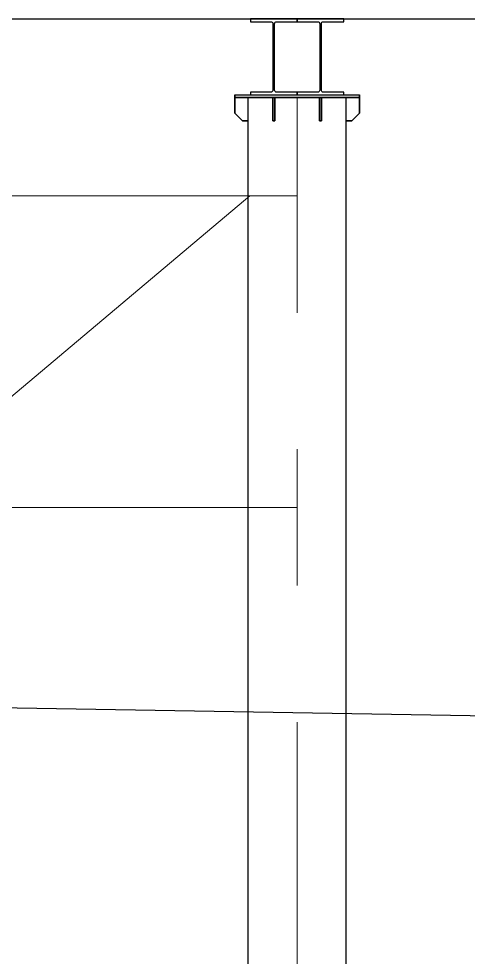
# Model space of a CAD drawing. Extents: x 1767995 to 4174245, y 542814 to 862564.
# Drawn here: x 2110600 to 2113483, y 581362 to 587381 of the extents above; entities that cross this region are included whole.
import ezdxf

# ---------------------------------------------------------------- set-up
doc = ezdxf.new("R2010")
doc.units = 0
doc.header["$LTSCALE"] = 3500
doc.linetypes.add('CENTER', pattern=[2, 1.25, -0.25, 0.25, -0.25])
doc.layers.add('1粗实线', color=1, linetype='Continuous', lineweight=30)
doc.layers.add('3中心线', color=6, linetype='CENTER', lineweight=18)
doc.layers.add('M_Prof', color=2, linetype='Continuous')
doc.layers.add('纵_地面线', color=30, linetype='Continuous')

# ---------------------------------------------------------------- blocks, each defined once
blk = doc.blocks.new('sdfsdf43')
at = {"layer": '1粗实线'}
for p, q in [((6465512, 1535129.2), (6465512, 1543510.2)), ((6466142, 1535129.2), (6466142, 1543510.1))]:
    blk.add_line(p, q, dxfattribs=at)
for points in [[(6427881.1, 1544014.2), (6484448.3, 1544014.2), (6484448.3, 1544602.2), (6427881.1, 1544602.2)], [(6465512, 1543360.2), (6465477, 1543360.2), (6465427, 1543410.2), (6465427, 1543510.2), (6465427, 1543410.2), (6465477, 1543360.2)], [(6465427, 1543510.2), (6466227, 1543510.2)], [(6465683, 1543510.2), (6465683, 1543360.2), (6465671, 1543360.2), (6465671, 1543510.2), (6465671, 1543360.2), (6465683, 1543360.2)], [(6465983, 1543510.2), (6465983, 1543360.2), (6465971, 1543360.2), (6465971, 1543510.2), (6465971, 1543360.2), (6465983, 1543360.2)], [(6466227, 1543410.2), (6466177, 1543360.2), (6466227, 1543410.2), (6466227, 1543510.2)], [(6466177, 1543360.2), (6466142, 1543360.2)]]:
    blk.add_lwpolyline(points, close=True, dxfattribs=at)
blk.add_lwpolyline([(6465427, 1543526.2), (6465427, 1543510.2), (6465427, 1543526.2), (6466227, 1543526.2), (6466227, 1543510.2), (6466227, 1543526.2)], dxfattribs=at)
at = {"layer": '3中心线'}
for p, q in [((6465827, 1535129.2), (6465827, 1543510.2)), ((6462827, 1542879.7), (6465827, 1542879.7)), ((6463146.6, 1540879.7), (6465524.2, 1542879.7)), ((6462827, 1540879.7), (6465827, 1540879.7))]:
    blk.add_line(p, q, dxfattribs=at)
at = {"layer": 'M_Prof'}
for points in [[(6465527, 1543526.2), (6465827, 1543526.2), (6465827, 1543544.2), (6465695.5, 1543544.2, -0.414214), (6465682.5, 1543557.2), (6465682.5, 1543983.2, -0.414214), (6465695.5, 1543996.2), (6465827, 1543996.2), (6465827, 1544014.2), (6465527, 1544014.2), (6465527, 1543996.2), (6465658.5, 1543996.2, -0.414214), (6465671.5, 1543983.2), (6465671.5, 1543557.2, -0.414214), (6465658.5, 1543544.2), (6465527, 1543544.2)], [(6465827, 1543526.2), (6466127, 1543526.2), (6466127, 1543544.2), (6465995.5, 1543544.2, -0.414214), (6465982.5, 1543557.2), (6465982.5, 1543983.2, -0.414214), (6465995.5, 1543996.2), (6466127, 1543996.2), (6466127, 1544014.2), (6465827, 1544014.2), (6465827, 1543996.2), (6465958.5, 1543996.2, -0.414214), (6465971.5, 1543983.2), (6465971.5, 1543557.2, -0.414214), (6465958.5, 1543544.2), (6465827, 1543544.2)]]:
    blk.add_lwpolyline(points, format="xyb", close=True, dxfattribs=at)

msp = doc.modelspace()

# ---------------------------------------------------------------- linework, layer by layer
at = {"layer": '纵_地面线', "color": 5, "flags": 128}
msp.add_lwpolyline([(2082172.8, 582082.7), (2088672.8, 583197.5), (2098672.8, 583516.5), (2108672.8, 582993.5), (2118672.8, 582827.5), (2128672.8, 582818.5), (2138672.8, 582804.5), (2148672.8, 582735.5), (2158672.8, 582532.5), (2168672.8, 582499.5), (2178672.8, 582669.5), (2188672.8, 582753.5), (2198672.8, 582836.5), (2208672.8, 582899.5), (2218672.8, 582895.5), (2222300.4, 582898.4)], dxfattribs=at)

# ---------------------------------------------------------------- block references
at = {"layer": '3中心线'}
msp.add_blockref('sdfsdf43', (-4353441.3, -956633.6), dxfattribs=at)

doc.saveas('drawing.dxf')
